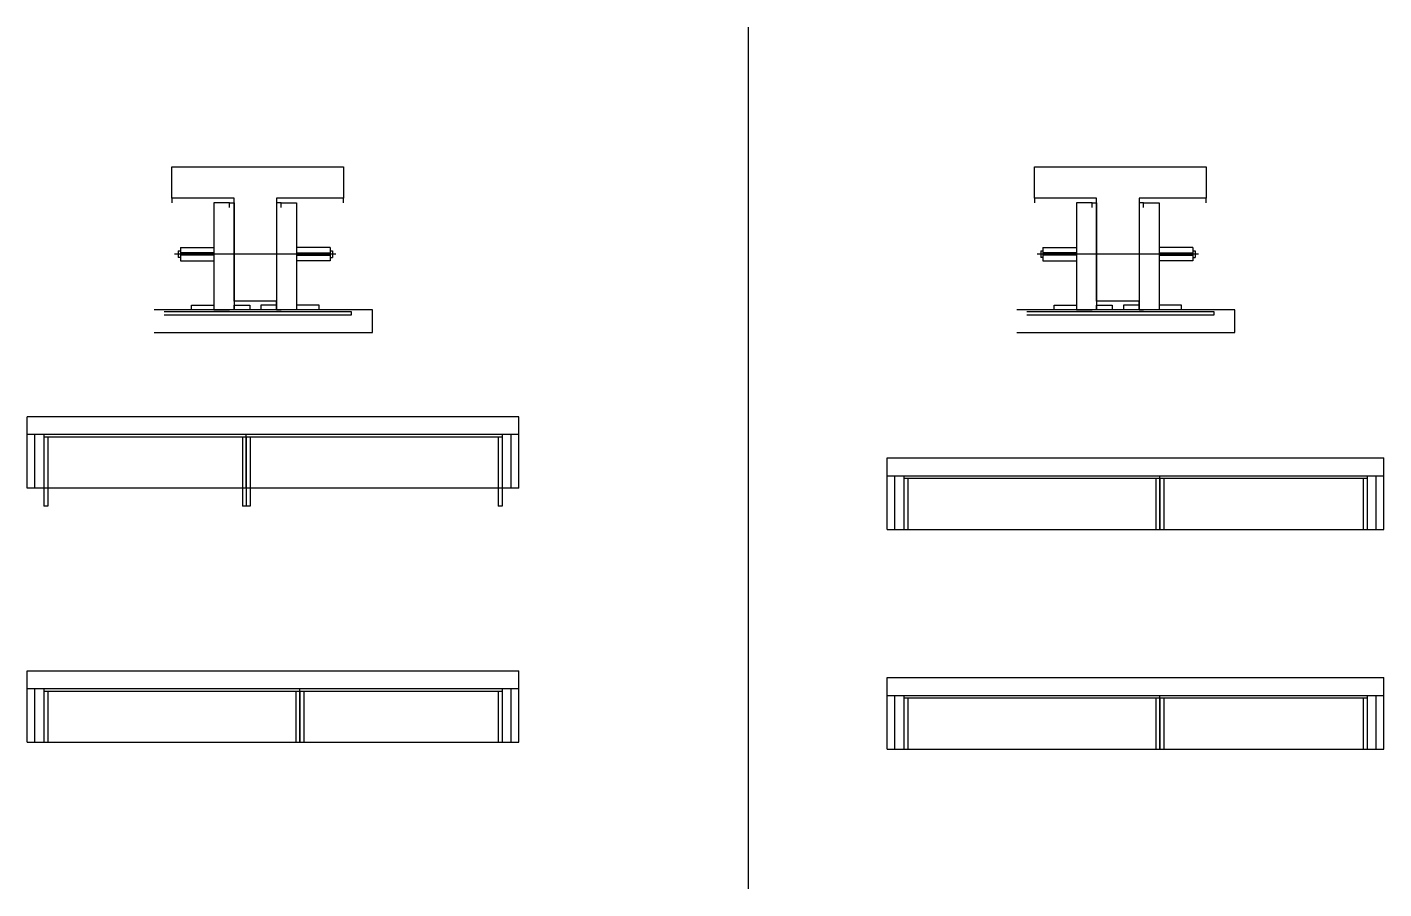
# Model space of a CAD drawing. Header units: metres. Extents: x 4870 to 6084, y 12705 to 13476.
import ezdxf

# ---------------------------------------------------------------- set-up
doc = ezdxf.new("R2010")
doc.units = ezdxf.units.M
for name, color, linetype in [('barrote', 7, 'Continuous'), ('CONCRETO', 7, 'Continuous'), ('COTA', 7, 'Continuous'), ('Madeira', 7, 'Continuous'), ('Painéis', 7, 'Continuous'), ('SARR_2.2x7', 7, 'Continuous'), ('SARR_3.5x7', 7, 'Continuous'), ('SCO-___-LAJ', 7, 'Continuous'), ('TENSOR', 7, 'Continuous')]:
    doc.layers.add(name, color=color, linetype=linetype)

msp = doc.modelspace()

# ---------------------------------------------------------------- linework, layer by layer
at = {"color": 7, "lineweight": 25}
for p, q in [((5005.1, 13275.7), (5005.1, 13269.7)), ((5005.1, 13275.7), (5007.1, 13275.7)), ((5007.1, 13269.7), (5005.1, 13269.7)), ((5007.1, 13278.7), (5007.1, 13266.7)), ((5007.1, 13278.7), (5037.1, 13278.7)), ((5037.1, 13273.7), (5007.1, 13273.7)), ((5037.1, 13271.7), (5007.1, 13271.7)), ((5141.1, 13278.7), (5111.1, 13278.7)), ((5111.1, 13273.7), (5141.1, 13273.7)), ((5111.1, 13271.7), (5141.1, 13271.7)), ((5141.1, 13278.7), (5141.1, 13266.7)), ((5141.1, 13275.7), (5143.1, 13275.7)), ((5141.1, 13269.7), (5143.1, 13269.7)), ((5143.1, 13275.7), (5143.1, 13269.7)), ((5776.8, 13275.7), (5776.8, 13269.7)), ((5776.8, 13275.7), (5778.8, 13275.7)), ((5778.8, 13269.7), (5776.8, 13269.7)), ((5778.8, 13278.7), (5778.8, 13266.7)), ((5778.8, 13278.7), (5808.8, 13278.7)), ((5808.8, 13273.7), (5778.8, 13273.7)), ((5808.8, 13271.7), (5778.8, 13271.7)), ((5912.8, 13278.7), (5882.8, 13278.7)), ((5882.8, 13273.7), (5912.8, 13273.7)), ((5882.8, 13271.7), (5912.8, 13271.7)), ((5912.8, 13278.7), (5912.8, 13266.7)), ((5912.8, 13275.7), (5914.8, 13275.7)), ((5912.8, 13269.7), (5914.8, 13269.7)), ((5914.8, 13275.7), (5914.8, 13269.7)), ((5007.1, 13266.7), (5037.1, 13266.7)), ((5141.1, 13266.7), (5111.1, 13266.7)), ((5778.8, 13266.7), (5808.8, 13266.7)), ((5912.8, 13266.7), (5882.8, 13266.7))]:
    msp.add_line(p, q, dxfattribs=at)
at = {"layer": 'barrote', "color": 7, "lineweight": 25}
for points in [[(4983.6, 13202.7), (5178.8, 13202.7), (5178.8, 13222.7), (4983.6, 13222.7)], [(5755.3, 13202.7), (5950.5, 13202.7), (5950.5, 13222.7), (5755.3, 13222.7)]]:
    msp.add_lwpolyline(points, dxfattribs=at)
at = {"layer": 'CONCRETO', "color": 7, "lineweight": 25}
for points in [[(4999.5, 13322.7), (4999.5, 13350.7), (5153.1, 13350.7), (5153.1, 13322.7), (5093.1, 13322.7), (5093.1, 13230.7), (5055.1, 13230.7), (5055.1, 13322.7)], [(5771.2, 13322.7), (5771.2, 13350.7), (5924.8, 13350.7), (5924.8, 13322.7), (5864.8, 13322.7), (5864.8, 13230.7), (5826.8, 13230.7), (5826.8, 13322.7)]]:
    msp.add_lwpolyline(points, dxfattribs=at)
at = {"layer": 'COTA', "color": 7, "lineweight": 25}
for p, q in [((5515, 13475.7), (5515, 12704.9)), ((5310, 13127.2), (4870, 13127.2)), ((4870, 13111.2), (4870, 13127.2)), ((5310, 13111.2), (5310, 13127.2)), ((5639.3, 13090.5), (6083.8, 13090.5)), ((5639.3, 13074.5), (5639.3, 13090.5)), ((6083.8, 13074.5), (6083.8, 13090.5)), ((4870, 12900.1), (5310, 12900.1)), ((4870, 12884.1), (4870, 12900.1)), ((5310, 12884.1), (5310, 12900.1)), ((5639.3, 12893.9), (6083.8, 12893.9)), ((5639.3, 12877.9), (5639.3, 12893.9)), ((6083.8, 12877.9), (6083.8, 12893.9))]:
    msp.add_line(p, q, dxfattribs=at)
at = {"layer": 'Madeira', "color": 7, "lineweight": 25}
for points in [[(5051.1, 13314.3), (5051.1, 13318.7), (5037.1, 13318.7), (5037.1, 13314.3)], [(5051.1, 13318.7), (5037.1, 13318.7), (5037.1, 13222.7), (5051.1, 13222.7)], [(5097.1, 13314.3), (5097.1, 13318.7), (5111.1, 13318.7), (5111.1, 13314.3)], [(5097.1, 13318.7), (5111.1, 13318.7), (5111.1, 13222.7), (5097.1, 13222.7)], [(5822.8, 13314.3), (5822.8, 13318.7), (5808.8, 13318.7), (5808.8, 13314.3)], [(5822.8, 13318.7), (5808.8, 13318.7), (5808.8, 13222.7), (5822.8, 13222.7)], [(5868.8, 13314.3), (5868.8, 13318.7), (5882.8, 13318.7), (5882.8, 13314.3)], [(5868.8, 13318.7), (5882.8, 13318.7), (5882.8, 13222.7), (5868.8, 13222.7)], [(5017.1, 13222.7), (5017.1, 13227.1), (5037.1, 13227.1), (5037.1, 13222.7)], [(5055.1, 13222.7), (5055.1, 13227.1), (5069.1, 13227.1), (5069.1, 13222.7)], [(5093.1, 13222.7), (5093.1, 13227.1), (5079.1, 13227.1), (5079.1, 13222.7)], [(5131.1, 13222.7), (5131.1, 13227.1), (5111.1, 13227.1), (5111.1, 13222.7)], [(5788.8, 13222.7), (5788.8, 13227.1), (5808.8, 13227.1), (5808.8, 13222.7)], [(5826.8, 13222.7), (5826.8, 13227.1), (5840.8, 13227.1), (5840.8, 13222.7)], [(5864.8, 13222.7), (5864.8, 13227.1), (5850.8, 13227.1), (5850.8, 13222.7)], [(5902.8, 13222.7), (5902.8, 13227.1), (5882.8, 13227.1), (5882.8, 13222.7)]]:
    msp.add_lwpolyline(points, dxfattribs=at)
at = {"layer": 'Painéis', "color": 7, "lineweight": 25}
for p, q in [((5310, 13111.2), (4870, 13111.2)), ((4870, 13063.2), (4870, 13111.2)), ((5066, 13063.2), (5066, 13111.2)), ((5310, 13063.2), (5310, 13111.2)), ((5639.3, 13074.5), (6083.8, 13074.5)), ((5639.3, 13026.5), (5639.3, 13074.5)), ((5883.3, 13026.5), (5883.3, 13074.5)), ((6083.8, 13026.5), (6083.8, 13074.5)), ((5310, 13063.2), (4870, 13063.2)), ((5639.3, 13026.5), (6083.8, 13026.5)), ((4870, 12884.1), (5310, 12884.1)), ((4870, 12836.1), (4870, 12884.1)), ((5114, 12836.1), (5114, 12884.1)), ((5310, 12836.1), (5310, 12884.1)), ((5639.3, 12877.9), (6083.8, 12877.9)), ((5639.3, 12829.9), (5639.3, 12877.9)), ((5883.3, 12829.9), (5883.3, 12877.9)), ((6083.8, 12829.9), (6083.8, 12877.9)), ((4870, 12836.1), (5310, 12836.1)), ((5639.3, 12829.9), (6083.8, 12829.9))]:
    msp.add_line(p, q, dxfattribs=at)
for points in [[(5055.1, 13318.7), (5055.1, 13322.7), (4999.5, 13322.7), (4999.5, 13318.7)], [(5051.1, 13318.7), (5055.1, 13318.7), (5055.1, 13222.7), (5051.1, 13222.7)], [(5153.1, 13318.7), (5153.1, 13322.7), (5093.1, 13322.7), (5093.1, 13318.7)], [(5097.1, 13318.7), (5093.1, 13318.7), (5093.1, 13222.7), (5097.1, 13222.7)], [(5826.8, 13318.7), (5826.8, 13322.7), (5771.2, 13322.7), (5771.2, 13318.7)], [(5822.8, 13318.7), (5826.8, 13318.7), (5826.8, 13222.7), (5822.8, 13222.7)], [(5924.8, 13318.7), (5924.8, 13322.7), (5864.8, 13322.7), (5864.8, 13318.7)], [(5868.8, 13318.7), (5864.8, 13318.7), (5864.8, 13222.7), (5868.8, 13222.7)], [(5093.1, 13227.1), (5093.1, 13230.7), (5055.1, 13230.7), (5055.1, 13227.1)], [(5864.8, 13227.1), (5864.8, 13230.7), (5826.8, 13230.7), (5826.8, 13227.1)]]:
    msp.add_lwpolyline(points, dxfattribs=at)
at = {"layer": 'SARR_2.2x7', "color": 7, "lineweight": 25}
for p, q in [((4877, 13063.2), (4877, 13111.2)), ((5066, 13109), (4885, 13109)), ((5295, 13109), (5066, 13109)), ((5303, 13063.2), (5303, 13111.2)), ((5646.3, 13026.5), (5646.3, 13074.5)), ((6076.8, 13026.5), (6076.8, 13074.5)), ((5654.3, 13072.3), (5883.3, 13072.3)), ((5883.3, 13072.3), (6068.8, 13072.3)), ((4877, 12836.1), (4877, 12884.1)), ((4885, 12881.9), (5114, 12881.9)), ((5114, 12881.9), (5295, 12881.9)), ((5303, 12836.1), (5303, 12884.1)), ((5646.3, 12829.9), (5646.3, 12877.9)), ((5654.3, 12875.7), (5883.3, 12875.7)), ((5883.3, 12875.7), (6068.8, 12875.7)), ((6076.8, 12829.9), (6076.8, 12877.9))]:
    msp.add_line(p, q, dxfattribs=at)
at = {"layer": 'SARR_3.5x7', "color": 7, "lineweight": 25}
for p, q in [((4885, 13111.2), (4885, 13047.2)), ((4888.5, 13109), (4888.5, 13047.2)), ((5062.5, 13109), (5062.5, 13047.2)), ((5066, 13109), (5066, 13047.2)), ((5069.5, 13109), (5069.5, 13047.2)), ((5291.5, 13109), (5291.5, 13047.2)), ((5295, 13111.2), (5295, 13047.2)), ((5654.3, 13074.5), (5654.3, 13026.5)), ((6068.8, 13074.5), (6068.8, 13026.5)), ((5657.8, 13072.3), (5657.8, 13026.5)), ((5879.8, 13072.3), (5879.8, 13026.5)), ((5883.3, 13072.3), (5883.3, 13026.5)), ((5886.8, 13072.3), (5886.8, 13026.5)), ((6065.3, 13072.3), (6065.3, 13026.5)), ((4888.5, 13047.2), (4885, 13047.2)), ((5066, 13047.2), (5062.5, 13047.2)), ((5069.5, 13047.2), (5066, 13047.2)), ((5295, 13047.2), (5291.5, 13047.2)), ((5654.3, 13026.5), (5657.8, 13026.5)), ((5879.8, 13026.5), (5883.3, 13026.5)), ((5883.3, 13026.5), (5886.8, 13026.5)), ((6065.3, 13026.5), (6068.8, 13026.5)), ((4885, 12884.1), (4885, 12836.1)), ((4888.5, 12881.9), (4888.5, 12836.1)), ((5110.5, 12881.9), (5110.5, 12836.1)), ((5114, 12881.9), (5114, 12836.1)), ((5117.5, 12881.9), (5117.5, 12836.1)), ((5291.5, 12881.9), (5291.5, 12836.1)), ((5295, 12884.1), (5295, 12836.1)), ((5654.3, 12877.9), (5654.3, 12829.9)), ((5657.8, 12875.7), (5657.8, 12829.9)), ((5879.8, 12875.7), (5879.8, 12829.9)), ((5883.3, 12875.7), (5883.3, 12829.9)), ((5886.8, 12875.7), (5886.8, 12829.9)), ((6065.3, 12875.7), (6065.3, 12829.9)), ((6068.8, 12877.9), (6068.8, 12829.9)), ((4885, 12836.1), (4888.5, 12836.1)), ((5110.5, 12836.1), (5114, 12836.1)), ((5114, 12836.1), (5117.5, 12836.1)), ((5291.5, 12836.1), (5295, 12836.1)), ((5654.3, 12829.9), (5657.8, 12829.9)), ((5879.8, 12829.9), (5883.3, 12829.9)), ((5883.3, 12829.9), (5886.8, 12829.9)), ((6065.3, 12829.9), (6068.8, 12829.9))]:
    msp.add_line(p, q, dxfattribs=at)
at = {"layer": 'SCO-___-LAJ', "color": 7, "lineweight": 25}
for points in [[(4992.6, 13221.4), (5159.9, 13221.4), (5159.9, 13218.2), (4992.6, 13218.2)], [(5764.4, 13221.4), (5931.7, 13221.4), (5931.7, 13218.2), (5764.4, 13218.2)]]:
    msp.add_lwpolyline(points, dxfattribs=at)
at = {"layer": 'TENSOR', "color": 7, "lineweight": 25}
for p, q in [((5146.1, 13272.7), (5001.8, 13272.7)), ((5917.8, 13272.7), (5773.5, 13272.7))]:
    msp.add_line(p, q, dxfattribs=at)

doc.saveas('drawing.dxf')
